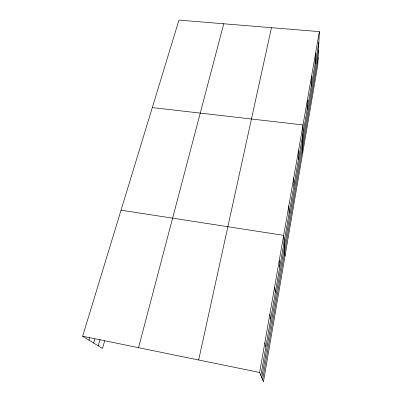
<?xml version="1.0" encoding="UTF-8"?>
<svg xmlns="http://www.w3.org/2000/svg" width="402" height="402" viewBox="0 0 402 402"><rect width="100%" height="100%" fill="white"/><g stroke="black" fill="none" stroke-linecap="round" stroke-linejoin="round"><path stroke-width="0.6" d="M302.651 153.227L303.013 124.937L152.303 107.585M307.128 109.686L307.354 100.168M311.193 86.329L311.52 76.4M315.098 63.873L315.52 53.572M319.364 31.622L317.781 65.008L263.431 381.9L259.642 372.483L319.364 31.622L178.955 20.1L82.636 336.243L102.47 348.454L104.691 340.74M262.627 379.895L318.123 57.777M260.868 375.533L318.861 42.265M261.757 377.734L318.49 50.049M198.663 359.996L271.466 27.693M138.539 347.69L223.753 23.778M98.229 345.841L100.123 339.348M93.666 343.032L94.882 338.911M89.033 340.177L89.752 337.775M121.042 210.181L283.666 235.351L284.998 256.169M82.636 336.243L259.642 372.483M264.838 342.816L265.883 346.72M269.827 314.334L270.702 319.032M274.621 286.973L275.335 292.395M279.234 260.667L279.797 266.752M288.832 205.894L289.103 213.271M293.767 177.724L293.897 185.719M298.49 150.765L298.49 159.318"/></g></svg>
